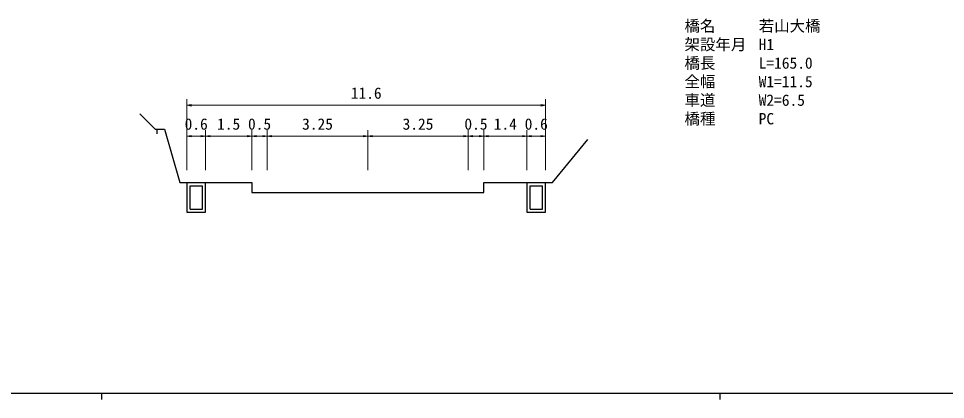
# Model space of a CAD drawing. Units: millimetres at full size, sheet at 1:1000, with parts at other scales. Extents: x 40000 to 680000, y 20000 to 380000.
# Drawn here: x 154563 to 304486, y 204000 to 265581 of the extents above; entities that cross this region are included whole.
import ezdxf
from ezdxf.enums import TextEntityAlignment as Align

# ---------------------------------------------------------------- set-up
doc = ezdxf.new("R2010")
doc.units = ezdxf.units.MM
doc.header["$LTSCALE"] = 1000
for name, color, linetype, lineweight in [('M-BGD', 7, 'Continuous', 25), ('M-STR-HTXT', 7, 'Continuous', 13), ('M-TTL-BAND', 7, 'Continuous', 25)]:
    doc.layers.add(name, color=color, linetype=linetype, lineweight=lineweight)
doc.styles.add('ＭＳ ゴシック', font='')
doc.styles.get('ＭＳ ゴシック').set_extended_font_data('MS Gothic')

# ---------------------------------------------------------------- blocks, each defined once
blk = doc.blocks.new('open_arrow')
at = {"color": 0, "linetype": 'Continuous', "lineweight": -2}
blk.add_lwpolyline([(7.5, 1.25), (0, 0), (7.5, -1.25)], dxfattribs=at)

msp = doc.modelspace()

# ---------------------------------------------------------------- linework, layer by layer
at = {"layer": 'M-BGD'}
for p, q in [((176905, 247720), (176905, 246950)), ((240946, 239060), (246656, 246006)), ((182302, 238560), (184302, 238560)), ((182302, 234790), (182302, 238560)), ((184302, 234790), (184302, 238560)), ((237302, 238560), (239302, 238560)), ((237302, 234790), (237302, 238560)), ((239302, 234790), (239302, 238560)), ((182302, 234790), (184302, 234790)), ((237302, 234790), (239302, 234790))]:
    msp.add_line(p, q, dxfattribs=at)
for points in [[(174189, 250191), (176644, 247720), (178161, 247720), (180666, 239060)], [(180666, 239060), (192302, 239060), (192302, 237456), (229802, 237456), (229802, 239060), (240946, 239060)], [(181802, 239060), (181802, 234290), (184802, 234290), (184802, 234291), (184802, 239060)], [(236802, 239060), (236802, 234290), (239802, 234290), (239802, 234291), (239802, 239060)]]:
    msp.add_lwpolyline(points, dxfattribs=at)
at = {"layer": 'M-STR-HTXT'}
for p, q in [((181802, 241060), (181802, 252560)), ((239802, 241060), (239802, 252560)), ((181802, 251560), (239802, 251560)), ((181802, 241060), (181802, 247560)), ((184802, 241060), (184802, 247560)), ((184802, 241060), (184802, 247560)), ((192302, 241060), (192302, 247560)), ((192302, 241060), (192302, 247560)), ((194802, 241060), (194802, 247560)), ((194802, 241060), (194802, 247560)), ((211052, 241060), (211052, 247560)), ((211052, 241060), (211052, 247560)), ((227302, 241060), (227302, 247560)), ((227302, 241060), (227302, 247560)), ((229802, 241060), (229802, 247560)), ((229802, 241060), (229802, 247560)), ((236802, 241060), (236802, 247560)), ((236802, 241060), (236802, 247560)), ((239802, 241060), (239802, 247560)), ((181802, 246560), (184802, 246560)), ((184802, 246560), (192302, 246560)), ((192302, 246560), (194802, 246560)), ((194802, 246560), (211052, 246560)), ((211052, 246560), (227302, 246560)), ((227302, 246560), (229802, 246560)), ((229802, 246560), (236802, 246560)), ((236802, 246560), (239802, 246560))]:
    msp.add_line(p, q, dxfattribs=at)
at = {"layer": 'M-TTL-BAND'}
for p, q in [((40000, 205000), (579000, 205000)), ((168000, 205000), (168000, 204000)), ((268000, 205000), (268000, 204000))]:
    msp.add_line(p, q, dxfattribs=at)

# ---------------------------------------------------------------- block references
at = {"layer": 'M-STR-HTXT', "xscale": 100, "yscale": 100}
for p in [(181802, 251560), (181802, 246560), (184802, 246560), (192302, 246560), (194802, 246560), (211052, 246560), (227302, 246560), (229802, 246560), (236802, 246560)]:
    msp.add_blockref('open_arrow', p, dxfattribs=at)
at = {"layer": 'M-STR-HTXT', "xscale": 100, "yscale": 100, "rotation": 180}
for p in [(239802, 251560), (184802, 246560), (192302, 246560), (194802, 246560), (211052, 246560), (227302, 246560), (229802, 246560), (236802, 246560), (239802, 246560)]:
    msp.add_blockref('open_arrow', p, dxfattribs=at)

# ---------------------------------------------------------------- texts
at = {"layer": 'M-STR-HTXT', "style": 'ＭＳ ゴシック'}
for s, p in [('橋名', (262274, 262923)), ('若山大橋', (274274, 262923)), ('架設年月', (262274, 259923)), ('H1', (274274, 259923)), ('橋長', (262274, 256923)), ('L=165.0', (274274, 256923)), ('全幅', (262274, 253923)), ('W1=11.5', (274274, 253923)), ('11.6', (208302, 252060)), ('車道', (262274, 250923)), ('W2=6.5', (274274, 250923)), ('橋種', (262274, 247923)), ('0.6', (181427, 247060)), ('1.5', (186677, 247060)), ('0.5', (191677, 247060)), ('3.25', (200427, 247060)), ('3.25', (216677, 247060)), ('0.5', (226677, 247060)), ('1.4', (231427, 247060)), ('0.6', (236427, 247060)), ('PC', (274274, 247923))]:
    msp.add_text(s, height=1833, dxfattribs=at).set_placement(p, align=Align.BOTTOM_LEFT)

doc.saveas('drawing.dxf')
